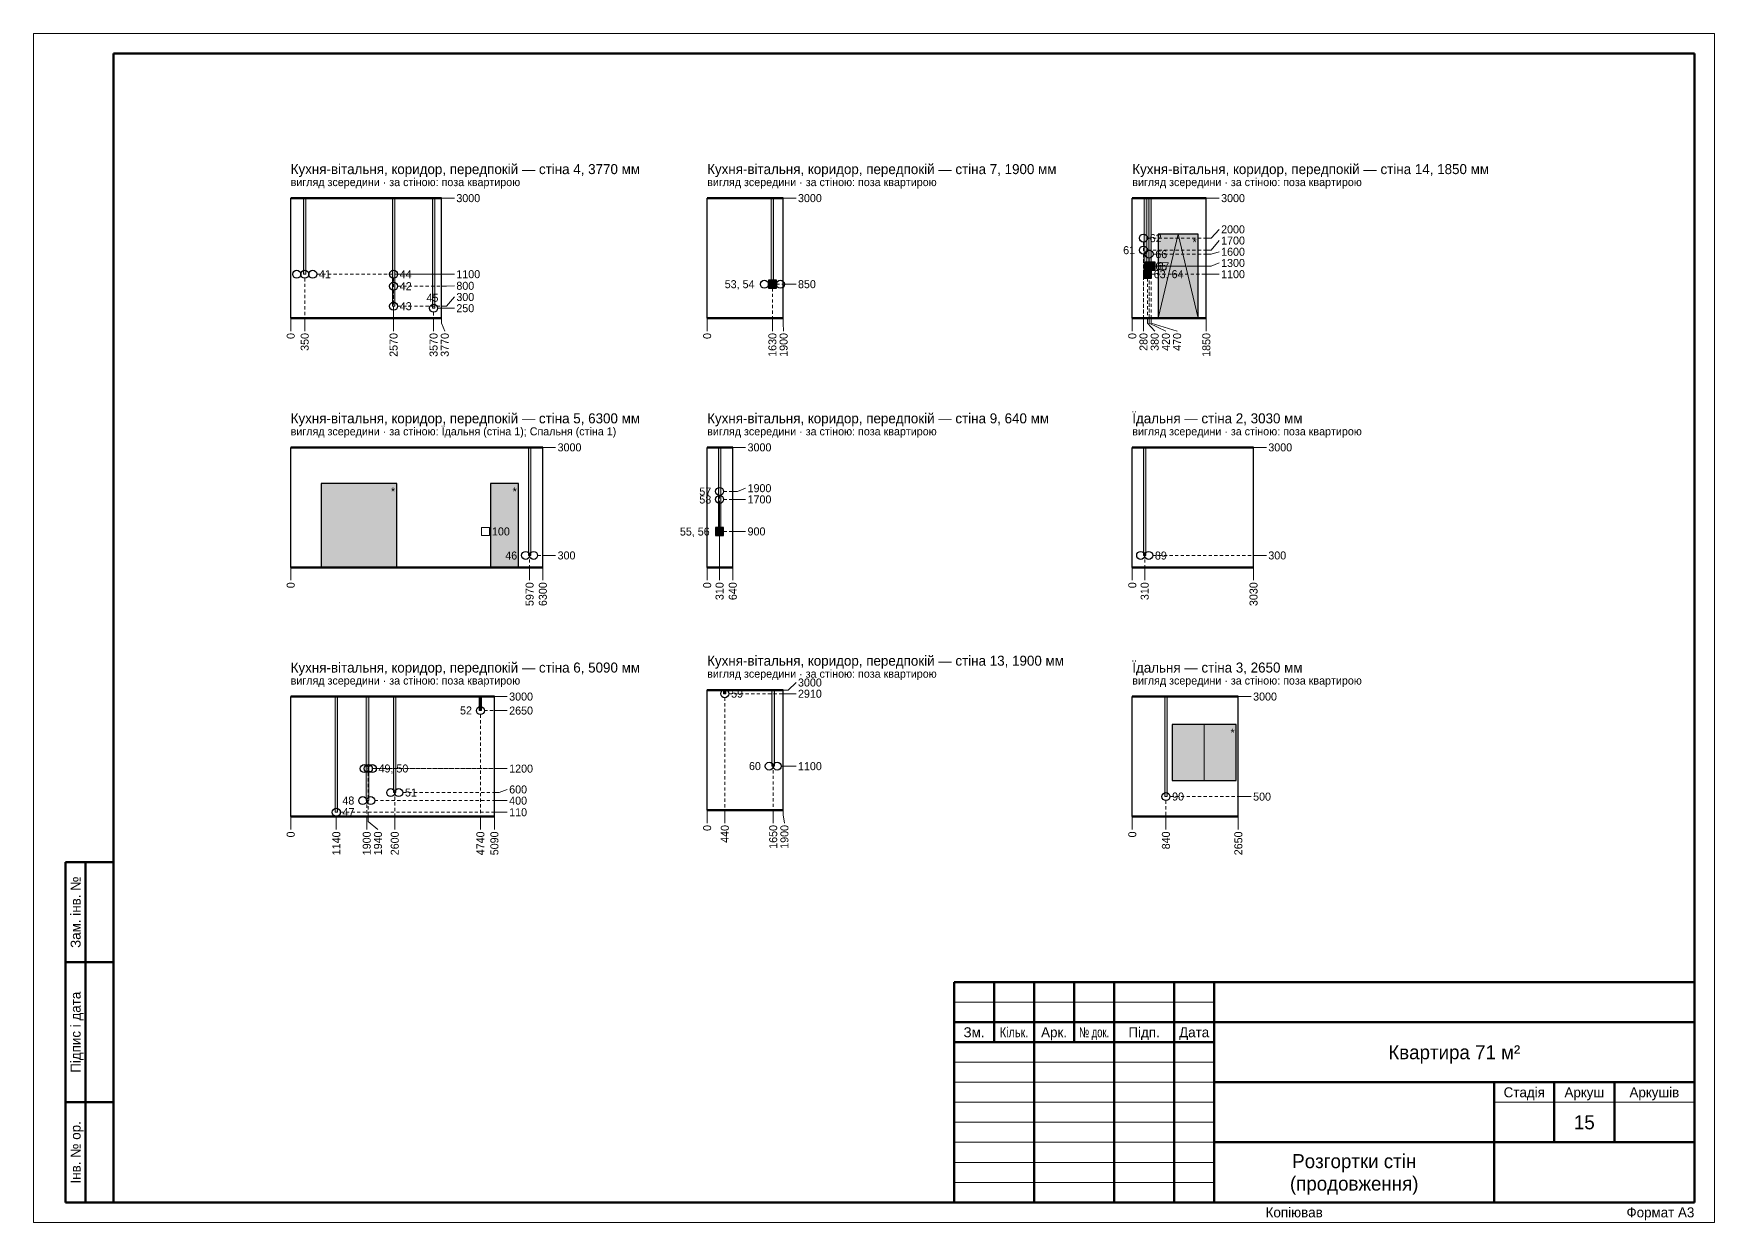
# Paper-space layout '15 Розгортки (продовження)' of a CAD drawing. Header units: millimetres. Extents: x 0 to 420, y 0 to 297.
import ezdxf
from ezdxf.enums import TextEntityAlignment as Align

# ---------------------------------------------------------------- set-up
doc = ezdxf.new("R2010")
doc.units = ezdxf.units.MM
doc.layers.add('A-SHEET', color=7, linetype='Continuous')
doc.layers.add('E-ELEV', color=7, linetype='Continuous')
doc.styles.add('PLEX_LIGHT', font='IBMPlexSans-Light.ttf')

# ---------------------------------------------------------------- blocks, each defined once
blk = doc.blocks.new('STAMP_F3')
at = {"lineweight": 50}
for p, q in [((185, 55), (0, 55)), ((0, 55), (0, 0)), ((10, 40), (10, 55)), ((20, 40), (20, 55)), ((30, 40), (30, 55)), ((40, 40), (40, 55)), ((55, 40), (55, 55)), ((65, 0), (65, 55)), ((185, 0), (185, 55)), ((0, 45), (65, 45)), ((65, 45), (185, 45)), ((0, 40), (65, 40)), ((20, 0), (20, 40)), ((40, 0), (40, 40)), ((55, 0), (55, 40)), ((65, 30), (185, 30)), ((135, 0), (135, 30)), ((150, 15), (150, 30)), ((165, 15), (165, 30)), ((65, 15), (185, 15)), ((0, 0), (185, 0))]:
    blk.add_line(p, q, dxfattribs=at)
at = {"lineweight": 18}
for p, q in [((0, 50), (65, 50)), ((0, 35), (65, 35)), ((0, 30), (65, 30)), ((0, 25), (65, 25)), ((135, 25), (185, 25)), ((0, 20), (65, 20)), ((0, 15), (65, 15)), ((0, 10), (65, 10)), ((0, 5), (65, 5))]:
    blk.add_line(p, q, dxfattribs=at)
at = {"style": 'PLEX_LIGHT'}
for s, p in [('Зм.', (5, 42.5)), ('Арк.', (25, 42.5)), ('Підп.', (47.5, 42.5)), ('Дата', (60, 42.5)), ('Стадія', (142.5, 27.5)), ('Аркуш', (157.5, 27.5)), ('Аркушів', (175, 27.5))]:
    blk.add_text(s, height=2.5, dxfattribs=at).set_placement(p, align=Align.MIDDLE_CENTER)
for s, width, p in [('Кільк.', 0.81045, (15, 42.5)), ('№ док.', 0.701948, (35, 42.5))]:
    blk.add_text(s, height=2.5, dxfattribs=dict(at, width=width)).set_placement(p, align=Align.MIDDLE_CENTER)
for tag, height, p in [('CODE', 5, (125, 50)), ('DATE1', 2.5, (60, 37.5)), ('OBJECT', 3.5, (125, 37.5)), ('DATE2', 2.5, (60, 32.5)), ('OBJECT_2', 3.5, (125, 31.9)), ('DATE3', 2.5, (60, 27.5)), ('DATE4', 2.5, (60, 22.5)), ('BUILDING', 3.5, (100, 22.5)), ('STAGE', 3.5, (142.5, 20)), ('SHEET', 3.5, (157.5, 20)), ('SHEETS', 3.5, (175, 20)), ('DATE5', 2.5, (60, 17.5)), ('BUILDING_2', 3.5, (100, 16.9)), ('DATE6', 2.5, (60, 12.5)), ('DATE7', 2.5, (60, 7.5)), ('IMAGE', 3.5, (100, 7.5)), ('ORG', 2.5, (160, 7.5)), ('ORG_2', 2.5, (160, 3.5)), ('DATE8', 2.5, (60, 2.5)), ('IMAGE_2', 3.5, (100, 1.9))]:
    blk.add_attdef(tag, text='', height=height, dxfattribs=at).set_placement(p, align=Align.MIDDLE_CENTER)
for tag, p in [('ROLE1', (1, 37.5)), ('NAME1', (21, 37.5)), ('ROLE2', (1, 32.5)), ('NAME2', (21, 32.5)), ('ROLE3', (1, 27.5)), ('NAME3', (21, 27.5)), ('ROLE4', (1, 22.5)), ('NAME4', (21, 22.5)), ('ROLE5', (1, 17.5)), ('NAME5', (21, 17.5)), ('ROLE6', (1, 12.5)), ('NAME6', (21, 12.5)), ('ROLE7', (1, 7.5)), ('NAME7', (21, 7.5)), ('ROLE8', (1, 2.5)), ('NAME8', (21, 2.5))]:
    blk.add_attdef(tag, text='', height=2.5, dxfattribs=at).set_placement(p, align=Align.MIDDLE_LEFT)

psp = doc.layouts.new('15 Розгортки (продовження)')

# ---------------------------------------------------------------- hatches: boundary and pattern name
at = {"layer": 'E-ELEV', "true_color": 0xe4ded3}
h = psp.add_hatch(color=7, dxfattribs=at)
h.dxf.hatch_style = 1
h.paths.add_polyline_path([(67.44, 236.9), (68.04, 236.9), (68.04, 255.9), (67.44, 255.9)])
h = psp.add_hatch(color=7, dxfattribs=at)
h.dxf.hatch_style = 1
h.paths.add_polyline_path([(89.64, 228.9), (90.24, 228.9), (90.24, 255.9), (89.64, 255.9)])
h = psp.add_hatch(color=7, dxfattribs=at)
h.dxf.hatch_style = 1
h.paths.add_polyline_path([(99.64, 228.4), (100.24, 228.4), (100.24, 255.9), (99.64, 255.9)])
h = psp.add_hatch(color=7, dxfattribs=at)
h.dxf.hatch_style = 1
h.paths.add_polyline_path([(184.31, 234.4), (184.91, 234.4), (184.91, 255.9), (184.31, 255.9)])
h = psp.add_hatch(color=7, dxfattribs=at)
h.dxf.hatch_style = 1
h.paths.add_polyline_path([(277.54, 236.9), (278.14, 236.9), (278.14, 255.9), (277.54, 255.9)])
h = psp.add_hatch(color=7, dxfattribs=at)
h.dxf.hatch_style = 1
h.paths.add_polyline_path([(278.69, 238.9), (279.29, 238.9), (279.29, 255.9), (278.69, 255.9)])
at = {"layer": 'E-ELEV', "true_color": 0xffffff}
h = psp.add_hatch(color=7, dxfattribs=at)
h.dxf.hatch_style = 1
h.paths.add_polyline_path([(281.04, 225.9), (291.04, 225.9), (291.04, 246.9), (281.04, 246.9)])
h = psp.add_hatch(color=7, dxfattribs=at)
h.dxf.hatch_style = 1
h.paths.add_polyline_path([(277.74, 237.9), (279.74, 237.9), (279.74, 239.9), (277.74, 239.9)])
h = psp.add_hatch(color=7, dxfattribs=at)
h.dxf.hatch_style = 1
h.paths.add_polyline_path([(278.24, 237.9), (280.24, 237.9), (280.24, 239.9), (278.24, 239.9)])
h = psp.add_hatch(color=7, dxfattribs=at)
h.dxf.hatch_style = 1
h.paths.add_polyline_path([(183.61, 233.4), (185.61, 233.4), (185.61, 235.4), (183.61, 235.4)])
h = psp.add_hatch(color=7, dxfattribs=at)
h.dxf.hatch_style = 1
h.paths.add_polyline_path([(277.34, 235.9), (279.34, 235.9), (279.34, 237.9), (277.34, 237.9)])
h = psp.add_hatch(color=7, dxfattribs=at)
h.dxf.hatch_style = 1
h.paths.add_polyline_path([(277.34, 235.9), (279.34, 235.9), (279.34, 237.9), (277.34, 237.9)])
at = {"layer": 'E-ELEV', "true_color": 0xe4ded3}
h = psp.add_hatch(color=7, dxfattribs=at)
h.dxf.hatch_style = 1
h.paths.add_polyline_path([(123.64, 166.63), (124.24, 166.63), (124.24, 193.63), (123.64, 193.63)])
h = psp.add_hatch(color=7, dxfattribs=at)
h.dxf.hatch_style = 1
h.paths.add_polyline_path([(171.11, 172.63), (171.71, 172.63), (171.71, 193.63), (171.11, 193.63)])
h = psp.add_hatch(color=7, dxfattribs=at)
h.dxf.hatch_style = 1
h.paths.add_polyline_path([(277.34, 166.63), (277.94, 166.63), (277.94, 193.63), (277.34, 193.63)])
at = {"layer": 'E-ELEV', "true_color": 0xffffff}
h = psp.add_hatch(color=7, dxfattribs=at)
h.dxf.hatch_style = 1
h.paths.add_polyline_path([(71.84, 163.63), (90.74, 163.63), (90.74, 184.63), (71.84, 184.63)])
h = psp.add_hatch(color=7, dxfattribs=at)
h.dxf.hatch_style = 1
h.paths.add_polyline_path([(114.14, 163.63), (121.14, 163.63), (121.14, 184.63), (114.14, 184.63)])
h = psp.add_hatch(color=7, dxfattribs=at)
h.dxf.hatch_style = 1
h.paths.add_polyline_path([(170.41, 171.63), (172.41, 171.63), (172.41, 173.63), (170.41, 173.63)])
h = psp.add_hatch(color=7, dxfattribs=at)
h.dxf.hatch_style = 1
h.paths.add_polyline_path([(170.41, 171.63), (172.41, 171.63), (172.41, 173.63), (170.41, 173.63)])
at = {"layer": 'E-ELEV', "true_color": 0xe4ded3}
h = psp.add_hatch(color=7, dxfattribs=at)
h.dxf.hatch_style = 1
h.paths.add_polyline_path([(75.34, 102.47), (75.94, 102.47), (75.94, 131.37), (75.34, 131.37)])
h = psp.add_hatch(color=7, dxfattribs=at)
h.dxf.hatch_style = 1
h.paths.add_polyline_path([(83.14, 105.37), (83.74, 105.37), (83.74, 131.37), (83.14, 131.37)])
h = psp.add_hatch(color=7, dxfattribs=at)
h.dxf.hatch_style = 1
h.paths.add_polyline_path([(89.94, 107.37), (90.54, 107.37), (90.54, 131.37), (89.94, 131.37)])
h = psp.add_hatch(color=7, dxfattribs=at)
h.dxf.hatch_style = 1
h.paths.add_polyline_path([(111.34, 127.87), (111.94, 127.87), (111.94, 131.37), (111.34, 131.37)])
h = psp.add_hatch(color=7, dxfattribs=at)
h.dxf.hatch_style = 1
h.paths.add_polyline_path([(172.41, 132.08), (173.01, 132.08), (173.01, 132.98), (172.41, 132.98)])
h = psp.add_hatch(color=7, dxfattribs=at)
h.dxf.hatch_style = 1
h.paths.add_polyline_path([(184.51, 113.98), (185.11, 113.98), (185.11, 132.98), (184.51, 132.98)])
h = psp.add_hatch(color=7, dxfattribs=at)
h.dxf.hatch_style = 1
h.paths.add_polyline_path([(282.64, 106.37), (283.24, 106.37), (283.24, 131.37), (282.64, 131.37)])
at = {"layer": 'E-ELEV', "true_color": 0xffffff}
h = psp.add_hatch(color=7, dxfattribs=at)
h.dxf.hatch_style = 1
h.paths.add_polyline_path([(284.54, 110.37), (300.54, 110.37), (300.54, 124.37), (284.54, 124.37)])

# ---------------------------------------------------------------- linework, layer by layer
at = {"layer": 'A-SHEET', "lineweight": 18}
for p, q in [((420, 297), (0, 297)), ((0, 297), (0, 0)), ((420, 0), (420, 297)), ((0, 0), (420, 0))]:
    psp.add_line(p, q, dxfattribs=at)
at = {"layer": 'A-SHEET', "lineweight": 50}
for p, q in [((415, 292), (20, 292)), ((20, 292), (20, 5)), ((415, 5), (415, 292)), ((20, 90), (8, 90)), ((8, 90), (8, 65)), ((13, 65), (13, 90)), ((20, 65), (20, 90)), ((20, 65), (8, 65)), ((8, 65), (8, 30)), ((8, 65), (20, 65)), ((13, 30), (13, 65)), ((20, 30), (20, 65)), ((20, 30), (8, 30)), ((8, 30), (8, 5)), ((8, 30), (20, 30)), ((13, 5), (13, 30)), ((20, 5), (20, 30)), ((8, 5), (20, 5)), ((20, 5), (415, 5))]:
    psp.add_line(p, q, dxfattribs=at)
at = {"layer": 'E-ELEV', "lineweight": 50, "true_color": 0x29251f}
for p, q in [((64.24, 255.9), (101.94, 255.9)), ((168.31, 255.9), (187.31, 255.9)), ((274.54, 255.9), (293.04, 255.9)), ((64.24, 225.9), (101.94, 225.9)), ((168.31, 225.9), (187.31, 225.9)), ((274.54, 225.9), (293.04, 225.9)), ((64.24, 193.63), (127.24, 193.63)), ((168.31, 193.63), (174.71, 193.63)), ((274.54, 193.63), (304.84, 193.63)), ((64.24, 163.63), (127.24, 163.63)), ((168.31, 163.63), (174.71, 163.63)), ((274.54, 163.63), (304.84, 163.63)), ((64.24, 131.37), (115.14, 131.37)), ((168.31, 132.98), (187.31, 132.98)), ((274.54, 131.37), (301.04, 131.37)), ((64.24, 101.37), (115.14, 101.37)), ((168.31, 102.98), (187.31, 102.98)), ((274.54, 101.37), (301.04, 101.37))]:
    psp.add_line(p, q, dxfattribs=at)
at = {"layer": 'E-ELEV', "lineweight": 25, "true_color": 0x29251f}
for p, q in [((64.24, 225.9), (64.24, 255.9)), ((101.94, 225.9), (101.94, 255.9)), ((168.31, 225.9), (168.31, 255.9)), ((187.31, 225.9), (187.31, 255.9)), ((274.54, 225.9), (274.54, 255.9)), ((293.04, 225.9), (293.04, 255.9)), ((64.24, 163.63), (64.24, 193.63)), ((127.24, 163.63), (127.24, 193.63)), ((168.31, 163.63), (168.31, 193.63)), ((174.71, 163.63), (174.71, 193.63)), ((274.54, 163.63), (274.54, 193.63)), ((304.84, 163.63), (304.84, 193.63)), ((64.24, 101.37), (64.24, 131.37)), ((115.14, 101.37), (115.14, 131.37)), ((168.31, 102.98), (168.31, 133.08)), ((187.31, 102.98), (187.31, 133.08)), ((274.54, 101.37), (274.54, 131.37)), ((301.04, 101.37), (301.04, 131.37))]:
    psp.add_line(p, q, dxfattribs=at)
at = {"layer": 'E-ELEV', "lineweight": 13, "true_color": 0x29251f}
for p, q in [((101.94, 255.9), (103.14, 255.9)), ((103.14, 255.9), (105.14, 255.9)), ((187.31, 255.9), (188.51, 255.9)), ((188.51, 255.9), (190.51, 255.9)), ((293.04, 255.9), (294.24, 255.9)), ((294.24, 255.9), (296.24, 255.9)), ((294.24, 245.9), (296.24, 248.1)), ((293.04, 245.9), (294.24, 245.9)), ((294.24, 242.9), (296.24, 245.3)), ((293.04, 242.9), (294.24, 242.9)), ((293.04, 241.9), (294.24, 241.9)), ((294.24, 241.9), (296.24, 242.5)), ((294.24, 238.9), (296.24, 239.7)), ((101.94, 236.9), (103.14, 236.9)), ((103.14, 236.9), (105.14, 236.9)), ((293.04, 238.9), (294.24, 238.9)), ((293.04, 236.9), (294.24, 236.9)), ((294.24, 236.9), (296.24, 236.9)), ((101.94, 233.9), (103.14, 233.9)), ((103.14, 233.9), (105.14, 234)), ((103.14, 228.9), (105.14, 231.2)), ((187.31, 234.4), (188.51, 234.4)), ((188.51, 234.4), (190.51, 234.4)), ((101.94, 228.9), (103.14, 228.9)), ((101.94, 228.4), (103.14, 228.4)), ((103.14, 228.4), (105.14, 228.4)), ((64.24, 225.9), (64.24, 224.7)), ((64.24, 224.7), (64.24, 222.7)), ((67.74, 225.9), (67.74, 224.7)), ((67.74, 224.7), (67.74, 222.7)), ((89.94, 225.9), (89.94, 224.7)), ((89.94, 224.7), (89.94, 222.7)), ((99.94, 225.9), (99.94, 224.7)), ((99.94, 224.7), (99.94, 222.7)), ((101.94, 225.9), (101.94, 224.7)), ((101.94, 224.7), (102.74, 222.7)), ((168.31, 225.9), (168.31, 224.7)), ((168.31, 224.7), (168.31, 222.7)), ((184.61, 225.9), (184.61, 224.7)), ((184.61, 224.7), (184.61, 222.7)), ((187.31, 225.9), (187.31, 224.7)), ((187.31, 224.7), (187.41, 222.7)), ((274.54, 225.9), (274.54, 224.7)), ((274.54, 224.7), (274.54, 222.7)), ((277.34, 225.9), (277.34, 224.7)), ((277.34, 224.7), (277.34, 222.7)), ((278.34, 225.9), (278.34, 224.7)), ((278.34, 224.7), (280.14, 222.7)), ((278.74, 225.9), (278.74, 224.7)), ((278.74, 224.7), (282.94, 222.7)), ((279.24, 225.9), (279.24, 224.7)), ((279.24, 224.7), (285.74, 222.7)), ((293.04, 225.9), (293.04, 224.7)), ((293.04, 224.7), (293.04, 222.7)), ((127.24, 193.63), (128.44, 193.63)), ((128.44, 193.63), (130.44, 193.63)), ((174.71, 193.63), (175.91, 193.63)), ((175.91, 193.63), (177.91, 193.63)), ((304.84, 193.63), (306.04, 193.63)), ((306.04, 193.63), (308.04, 193.63)), ((174.71, 182.63), (175.91, 182.63)), ((174.71, 180.63), (175.91, 180.63)), ((175.91, 182.63), (177.91, 183.43)), ((175.91, 180.63), (177.91, 180.63)), ((174.71, 172.63), (175.91, 172.63)), ((175.91, 172.63), (177.91, 172.63)), ((127.24, 166.63), (128.44, 166.63)), ((128.44, 166.63), (130.44, 166.63)), ((304.84, 166.63), (306.04, 166.63)), ((306.04, 166.63), (308.04, 166.63)), ((64.24, 163.63), (64.24, 162.43)), ((64.24, 162.43), (64.24, 160.43)), ((123.94, 163.63), (123.94, 162.43)), ((123.94, 162.43), (123.94, 160.43)), ((127.24, 163.63), (127.24, 162.43)), ((127.24, 162.43), (127.24, 160.43)), ((168.31, 163.63), (168.31, 162.43)), ((168.31, 162.43), (168.31, 160.43)), ((171.41, 163.63), (171.41, 162.43)), ((171.41, 162.43), (171.41, 160.43)), ((174.71, 163.63), (174.71, 162.43)), ((174.71, 162.43), (174.71, 160.43)), ((274.54, 163.63), (274.54, 162.43)), ((274.54, 162.43), (274.54, 160.43)), ((277.64, 163.63), (277.64, 162.43)), ((277.64, 162.43), (277.64, 160.43)), ((304.84, 163.63), (304.84, 162.43)), ((304.84, 162.43), (304.84, 160.43)), ((188.51, 132.98), (190.51, 134.88)), ((115.14, 131.37), (116.34, 131.37)), ((116.34, 131.37), (118.34, 131.37)), ((187.31, 132.98), (188.51, 132.98)), ((187.31, 132.08), (188.51, 132.08)), ((188.51, 132.08), (190.51, 132.08)), ((301.04, 131.37), (302.24, 131.37)), ((302.24, 131.37), (304.24, 131.37)), ((115.14, 127.87), (116.34, 127.87)), ((116.34, 127.87), (118.34, 127.87)), ((187.31, 113.98), (188.51, 113.98)), ((188.51, 113.98), (190.51, 113.98)), ((115.14, 113.37), (116.34, 113.37)), ((116.34, 113.37), (118.34, 113.37)), ((115.14, 107.37), (116.34, 107.37)), ((115.14, 105.37), (116.34, 105.37)), ((116.34, 107.37), (118.34, 108.17)), ((116.34, 105.37), (118.34, 105.37)), ((301.04, 106.37), (302.24, 106.37)), ((302.24, 106.37), (304.24, 106.37)), ((64.24, 101.37), (64.24, 100.17)), ((75.64, 101.37), (75.64, 100.17)), ((83.24, 101.37), (83.24, 100.17)), ((83.64, 101.37), (83.64, 100.17)), ((90.24, 101.37), (90.24, 100.17)), ((111.64, 101.37), (111.64, 100.17)), ((115.14, 102.47), (116.34, 102.47)), ((115.14, 101.37), (115.14, 100.17)), ((116.34, 102.47), (118.34, 102.47)), ((168.31, 102.98), (168.31, 101.78)), ((168.31, 101.78), (168.31, 99.78)), ((172.71, 102.98), (172.71, 101.78)), ((172.71, 101.78), (172.71, 99.78)), ((184.81, 102.98), (184.81, 101.78)), ((184.81, 101.78), (184.81, 99.78)), ((187.31, 102.98), (187.31, 101.78)), ((187.31, 101.78), (187.61, 99.78)), ((274.54, 101.37), (274.54, 100.17)), ((282.94, 101.37), (282.94, 100.17)), ((301.04, 101.37), (301.04, 100.17)), ((64.24, 100.17), (64.24, 98.17)), ((75.64, 100.17), (75.64, 98.17)), ((83.24, 100.17), (83.24, 98.17)), ((83.64, 100.17), (86.04, 98.17)), ((90.24, 100.17), (90.24, 98.17)), ((111.64, 100.17), (111.64, 98.17)), ((115.14, 100.17), (115.14, 98.17)), ((274.54, 100.17), (274.54, 98.17)), ((282.94, 100.17), (282.94, 98.17)), ((301.04, 100.17), (301.04, 98.17))]:
    psp.add_line(p, q, dxfattribs=at)
at = {"layer": 'E-ELEV', "lineweight": 13, "true_color": 0x9a9288}
for p, q in [((277.34, 244.9), (277.34, 244.1)), ((278.34, 245.9), (279.14, 245.9)), ((279.74, 245.9), (280.54, 245.9)), ((281.14, 245.9), (281.94, 245.9)), ((282.54, 245.9), (283.34, 245.9)), ((283.94, 245.9), (284.74, 245.9)), ((285.34, 245.9), (286.14, 245.9)), ((286.74, 245.9), (287.54, 245.9)), ((288.14, 245.9), (288.94, 245.9)), ((289.54, 245.9), (290.34, 245.9)), ((290.94, 245.9), (291.74, 245.9)), ((292.34, 245.9), (293.04, 245.9)), ((277.34, 243.5), (277.34, 242.7)), ((277.34, 242.1), (277.34, 241.3)), ((277.34, 241.9), (277.34, 241.1)), ((277.34, 240.7), (277.34, 239.9)), ((277.34, 240.5), (277.34, 239.7)), ((278.34, 242.9), (279.14, 242.9)), ((278.74, 240.9), (278.74, 240.1)), ((278.74, 239.5), (278.74, 238.7)), ((279.74, 242.9), (280.54, 242.9)), ((279.74, 241.9), (280.54, 241.9)), ((281.14, 242.9), (281.94, 242.9)), ((281.14, 241.9), (281.94, 241.9)), ((282.54, 242.9), (283.34, 242.9)), ((282.54, 241.9), (283.34, 241.9)), ((283.94, 242.9), (284.74, 242.9)), ((283.94, 241.9), (284.74, 241.9)), ((285.34, 242.9), (286.14, 242.9)), ((285.34, 241.9), (286.14, 241.9)), ((286.74, 242.9), (287.54, 242.9)), ((286.74, 241.9), (287.54, 241.9)), ((288.14, 242.9), (288.94, 242.9)), ((288.14, 241.9), (288.94, 241.9)), ((289.54, 242.9), (290.34, 242.9)), ((289.54, 241.9), (290.34, 241.9)), ((290.94, 242.9), (291.74, 242.9)), ((290.94, 241.9), (291.74, 241.9)), ((292.34, 242.9), (293.04, 242.9)), ((292.34, 241.9), (293.04, 241.9)), ((67.74, 235.9), (67.74, 235.1)), ((70.74, 236.9), (71.54, 236.9)), ((72.14, 236.9), (72.94, 236.9)), ((73.54, 236.9), (74.34, 236.9)), ((74.94, 236.9), (75.74, 236.9)), ((76.34, 236.9), (77.14, 236.9)), ((77.74, 236.9), (78.54, 236.9)), ((79.14, 236.9), (79.94, 236.9)), ((80.54, 236.9), (81.34, 236.9)), ((81.94, 236.9), (82.74, 236.9)), ((83.34, 236.9), (84.14, 236.9)), ((84.74, 236.9), (85.54, 236.9)), ((86.14, 236.9), (86.94, 236.9)), ((87.54, 236.9), (88.34, 236.9)), ((88.94, 236.9), (89.74, 236.9)), ((89.94, 235.9), (89.94, 235.1)), ((90.34, 236.9), (91.14, 236.9)), ((90.94, 236.9), (91.74, 236.9)), ((91.74, 236.9), (92.54, 236.9)), ((92.34, 236.9), (93.14, 236.9)), ((93.14, 236.9), (93.94, 236.9)), ((93.74, 236.9), (94.54, 236.9)), ((94.54, 236.9), (95.34, 236.9)), ((95.14, 236.9), (95.94, 236.9)), ((95.94, 236.9), (96.74, 236.9)), ((96.54, 236.9), (97.34, 236.9)), ((97.34, 236.9), (98.14, 236.9)), ((97.94, 236.9), (98.74, 236.9)), ((98.74, 236.9), (99.54, 236.9)), ((99.34, 236.9), (100.14, 236.9)), ((100.14, 236.9), (100.94, 236.9)), ((100.74, 236.9), (101.54, 236.9)), ((101.54, 236.9), (101.94, 236.9)), ((277.34, 239.3), (277.34, 238.5)), ((277.34, 239.1), (277.34, 238.3)), ((277.34, 237.9), (277.34, 237.1)), ((277.34, 237.7), (277.34, 236.9)), ((277.34, 236.5), (277.34, 235.7)), ((277.34, 236.3), (277.34, 235.5)), ((278.34, 235.9), (278.34, 235.1)), ((278.34, 235.9), (278.34, 235.1)), ((278.74, 238.1), (278.74, 237.3)), ((278.74, 237.9), (278.74, 237.1)), ((278.74, 236.7), (278.74, 235.9)), ((278.74, 236.5), (278.74, 235.7)), ((278.74, 235.3), (278.74, 234.5)), ((279.24, 237.9), (279.24, 237.1)), ((279.24, 236.5), (279.24, 235.7)), ((279.34, 236.9), (280.14, 236.9)), ((279.34, 236.9), (280.14, 236.9)), ((279.74, 238.9), (280.54, 238.9)), ((280.24, 238.9), (281.04, 238.9)), ((280.74, 236.9), (281.54, 236.9)), ((280.74, 236.9), (281.54, 236.9)), ((281.14, 238.9), (281.94, 238.9)), ((281.64, 238.9), (282.44, 238.9)), ((282.14, 236.9), (282.94, 236.9)), ((282.14, 236.9), (282.94, 236.9)), ((282.54, 238.9), (283.34, 238.9)), ((283.04, 238.9), (283.84, 238.9)), ((283.54, 236.9), (284.34, 236.9)), ((283.54, 236.9), (284.34, 236.9)), ((283.94, 238.9), (284.74, 238.9)), ((284.44, 238.9), (285.24, 238.9)), ((284.94, 236.9), (285.74, 236.9)), ((284.94, 236.9), (285.74, 236.9)), ((285.34, 238.9), (286.14, 238.9)), ((285.84, 238.9), (286.64, 238.9)), ((286.34, 236.9), (287.14, 236.9)), ((286.34, 236.9), (287.14, 236.9)), ((286.74, 238.9), (287.54, 238.9)), ((287.24, 238.9), (288.04, 238.9)), ((287.74, 236.9), (288.54, 236.9)), ((287.74, 236.9), (288.54, 236.9)), ((288.14, 238.9), (288.94, 238.9)), ((288.64, 238.9), (289.44, 238.9)), ((289.14, 236.9), (289.94, 236.9)), ((289.14, 236.9), (289.94, 236.9)), ((289.54, 238.9), (290.34, 238.9)), ((290.04, 238.9), (290.84, 238.9)), ((290.54, 236.9), (291.34, 236.9)), ((290.54, 236.9), (291.34, 236.9)), ((290.94, 238.9), (291.74, 238.9)), ((291.44, 238.9), (292.24, 238.9)), ((291.94, 236.9), (292.74, 236.9)), ((291.94, 236.9), (292.74, 236.9)), ((292.34, 238.9), (293.04, 238.9)), ((292.84, 238.9), (293.04, 238.9)), ((67.74, 234.5), (67.74, 233.7)), ((67.74, 233.1), (67.74, 232.3)), ((67.74, 231.7), (67.74, 230.9)), ((89.94, 234.5), (89.94, 233.7)), ((89.94, 233.1), (89.94, 232.3)), ((89.94, 232.9), (89.94, 232.1)), ((89.94, 231.7), (89.94, 230.9)), ((89.94, 231.5), (89.94, 230.7)), ((90.94, 233.9), (91.74, 233.9)), ((92.34, 233.9), (93.14, 233.9)), ((93.74, 233.9), (94.54, 233.9)), ((95.14, 233.9), (95.94, 233.9)), ((96.54, 233.9), (97.34, 233.9)), ((97.94, 233.9), (98.74, 233.9)), ((99.34, 233.9), (100.14, 233.9)), ((100.74, 233.9), (101.54, 233.9)), ((184.61, 233.4), (184.61, 232.6)), ((184.61, 233.4), (184.61, 232.6)), ((184.61, 232), (184.61, 231.2)), ((184.61, 232), (184.61, 231.2)), ((185.61, 234.4), (186.41, 234.4)), ((187.01, 234.4), (187.31, 234.4)), ((187.61, 234.4), (187.31, 234.4)), ((277.34, 235.1), (277.34, 234.3)), ((277.34, 234.9), (277.34, 234.1)), ((277.34, 233.7), (277.34, 232.9)), ((277.34, 233.5), (277.34, 232.7)), ((277.34, 232.3), (277.34, 231.5)), ((277.34, 232.1), (277.34, 231.3)), ((278.34, 234.5), (278.34, 233.7)), ((278.34, 234.5), (278.34, 233.7)), ((278.34, 233.1), (278.34, 232.3)), ((278.34, 233.1), (278.34, 232.3)), ((278.34, 231.7), (278.34, 230.9)), ((278.34, 231.7), (278.34, 230.9)), ((278.74, 235.1), (278.74, 234.3)), ((278.74, 233.9), (278.74, 233.1)), ((278.74, 233.7), (278.74, 232.9)), ((278.74, 232.5), (278.74, 231.7)), ((278.74, 232.3), (278.74, 231.5)), ((278.74, 231.1), (278.74, 230.3)), ((279.24, 235.1), (279.24, 234.3)), ((279.24, 233.7), (279.24, 232.9)), ((279.24, 232.3), (279.24, 231.5)), ((67.74, 230.3), (67.74, 229.5)), ((67.74, 228.9), (67.74, 228.1)), ((67.74, 227.5), (67.74, 226.7)), ((89.94, 230.3), (89.94, 229.5)), ((89.94, 230.1), (89.94, 229.3)), ((89.94, 228.9), (89.94, 228.1)), ((89.94, 228.7), (89.94, 227.9)), ((89.94, 227.9), (89.94, 227.1)), ((89.94, 227.5), (89.94, 226.7)), ((89.94, 227.3), (89.94, 226.5)), ((90.94, 228.9), (91.74, 228.9)), ((92.34, 228.9), (93.14, 228.9)), ((93.74, 228.9), (94.54, 228.9)), ((95.14, 228.9), (95.94, 228.9)), ((96.54, 228.9), (97.34, 228.9)), ((97.94, 228.9), (98.74, 228.9)), ((99.34, 228.9), (100.14, 228.9)), ((99.94, 227.4), (99.94, 226.6)), ((100.74, 228.9), (101.54, 228.9)), ((100.94, 228.4), (101.74, 228.4)), ((184.61, 230.6), (184.61, 229.8)), ((184.61, 230.6), (184.61, 229.8)), ((184.61, 229.2), (184.61, 228.4)), ((184.61, 229.2), (184.61, 228.4)), ((184.61, 227.8), (184.61, 227)), ((184.61, 227.8), (184.61, 227)), ((277.34, 230.9), (277.34, 230.1)), ((277.34, 230.7), (277.34, 229.9)), ((277.34, 229.5), (277.34, 228.7)), ((277.34, 229.3), (277.34, 228.5)), ((277.34, 228.1), (277.34, 227.3)), ((277.34, 227.9), (277.34, 227.1)), ((278.34, 230.3), (278.34, 229.5)), ((278.34, 230.3), (278.34, 229.5)), ((278.34, 228.9), (278.34, 228.1)), ((278.34, 228.9), (278.34, 228.1)), ((278.34, 227.5), (278.34, 226.7)), ((278.34, 227.5), (278.34, 226.7)), ((278.74, 230.9), (278.74, 230.1)), ((278.74, 229.7), (278.74, 228.9)), ((278.74, 229.5), (278.74, 228.7)), ((278.74, 228.3), (278.74, 227.5)), ((278.74, 228.1), (278.74, 227.3)), ((278.74, 226.9), (278.74, 226.1)), ((279.24, 230.9), (279.24, 230.1)), ((279.24, 229.5), (279.24, 228.7)), ((279.24, 228.1), (279.24, 227.3)), ((67.74, 226.1), (67.74, 225.9)), ((89.94, 226.5), (89.94, 225.9)), ((89.94, 226.1), (89.94, 225.9)), ((99.94, 226), (99.94, 225.9)), ((184.61, 226.4), (184.61, 225.9)), ((184.61, 226.4), (184.61, 225.9)), ((277.34, 226.7), (277.34, 225.9)), ((277.34, 226.5), (277.34, 225.9)), ((278.34, 226.1), (278.34, 225.9)), ((278.34, 226.1), (278.34, 225.9)), ((278.74, 226.7), (278.74, 225.9)), ((279.24, 226.7), (279.24, 225.9)), ((171.41, 181.63), (171.41, 180.83)), ((172.41, 182.63), (173.21, 182.63)), ((172.41, 180.63), (173.21, 180.63)), ((173.81, 182.63), (174.61, 182.63)), ((173.81, 180.63), (174.61, 180.63)), ((171.41, 180.23), (171.41, 179.43)), ((171.41, 179.63), (171.41, 178.83)), ((171.41, 178.83), (171.41, 178.03)), ((171.41, 178.23), (171.41, 177.43)), ((171.41, 177.43), (171.41, 176.63)), ((171.41, 176.83), (171.41, 176.03)), ((171.41, 176.03), (171.41, 175.23)), ((171.41, 175.43), (171.41, 174.63)), ((171.41, 174.63), (171.41, 173.83)), ((171.41, 174.03), (171.41, 173.23)), ((171.41, 173.23), (171.41, 172.43)), ((171.41, 172.63), (171.41, 171.83)), ((172.41, 172.63), (173.21, 172.63)), ((172.41, 172.63), (173.21, 172.63)), ((173.81, 172.63), (174.61, 172.63)), ((173.81, 172.63), (174.61, 172.63)), ((171.41, 171.83), (171.41, 171.03)), ((171.41, 171.63), (171.41, 170.83)), ((171.41, 171.63), (171.41, 170.83)), ((171.41, 171.23), (171.41, 170.43)), ((171.41, 170.43), (171.41, 169.63)), ((171.41, 170.23), (171.41, 169.43)), ((171.41, 170.23), (171.41, 169.43)), ((171.41, 169.83), (171.41, 169.03)), ((171.41, 169.03), (171.41, 168.23)), ((171.41, 168.83), (171.41, 168.03)), ((171.41, 168.83), (171.41, 168.03)), ((171.41, 168.43), (171.41, 167.63)), ((123.94, 165.63), (123.94, 164.83)), ((123.94, 164.23), (123.94, 163.63)), ((125.94, 166.63), (126.74, 166.63)), ((171.41, 167.63), (171.41, 166.83)), ((171.41, 167.43), (171.41, 166.63)), ((171.41, 167.43), (171.41, 166.63)), ((171.41, 167.03), (171.41, 166.23)), ((171.41, 166.23), (171.41, 165.43)), ((171.41, 166.03), (171.41, 165.23)), ((171.41, 166.03), (171.41, 165.23)), ((171.41, 165.63), (171.41, 164.83)), ((171.41, 164.83), (171.41, 164.03)), ((171.41, 164.63), (171.41, 163.83)), ((171.41, 164.63), (171.41, 163.83)), ((171.41, 164.23), (171.41, 163.63)), ((277.64, 165.63), (277.64, 164.83)), ((277.64, 164.23), (277.64, 163.63)), ((279.64, 166.63), (280.44, 166.63)), ((281.04, 166.63), (281.84, 166.63)), ((282.44, 166.63), (283.24, 166.63)), ((283.84, 166.63), (284.64, 166.63)), ((285.24, 166.63), (286.04, 166.63)), ((286.64, 166.63), (287.44, 166.63)), ((288.04, 166.63), (288.84, 166.63)), ((289.44, 166.63), (290.24, 166.63)), ((290.84, 166.63), (291.64, 166.63)), ((292.24, 166.63), (293.04, 166.63)), ((293.64, 166.63), (294.44, 166.63)), ((295.04, 166.63), (295.84, 166.63)), ((296.44, 166.63), (297.24, 166.63)), ((297.84, 166.63), (298.64, 166.63)), ((299.24, 166.63), (300.04, 166.63)), ((300.64, 166.63), (301.44, 166.63)), ((302.04, 166.63), (302.84, 166.63)), ((303.44, 166.63), (304.24, 166.63)), ((172.71, 131.08), (172.71, 130.28)), ((173.71, 132.08), (174.51, 132.08)), ((175.11, 132.08), (175.91, 132.08)), ((176.51, 132.08), (177.31, 132.08)), ((177.91, 132.08), (178.71, 132.08)), ((179.31, 132.08), (180.11, 132.08)), ((180.71, 132.08), (181.51, 132.08)), ((182.11, 132.08), (182.91, 132.08)), ((183.51, 132.08), (184.31, 132.08)), ((184.91, 132.08), (185.71, 132.08)), ((186.31, 132.08), (187.11, 132.08)), ((111.64, 126.87), (111.64, 126.07)), ((112.64, 127.87), (113.44, 127.87)), ((114.04, 127.87), (114.84, 127.87)), ((172.71, 129.68), (172.71, 128.88)), ((172.71, 128.28), (172.71, 127.48)), ((172.71, 126.88), (172.71, 126.08)), ((111.64, 125.47), (111.64, 124.67)), ((111.64, 124.07), (111.64, 123.27)), ((111.64, 122.67), (111.64, 121.87)), ((172.71, 125.48), (172.71, 124.68)), ((172.71, 124.08), (172.71, 123.28)), ((172.71, 122.68), (172.71, 121.88)), ((292.54, 110.37), (292.54, 124.37)), ((111.64, 121.27), (111.64, 120.47)), ((111.64, 119.87), (111.64, 119.07)), ((111.64, 118.47), (111.64, 117.67)), ((172.71, 121.28), (172.71, 120.48)), ((172.71, 119.88), (172.71, 119.08)), ((172.71, 118.48), (172.71, 117.68)), ((111.64, 117.07), (111.64, 116.27)), ((111.64, 115.67), (111.64, 114.87)), ((111.64, 114.27), (111.64, 113.47)), ((172.71, 117.08), (172.71, 116.28)), ((172.71, 115.68), (172.71, 114.88)), ((172.71, 114.28), (172.71, 113.48)), ((186.81, 113.98), (187.31, 113.98)), ((83.64, 112.37), (83.64, 111.57)), ((83.64, 112.37), (83.64, 111.57)), ((83.64, 110.97), (83.64, 110.17)), ((83.64, 110.97), (83.64, 110.17)), ((83.64, 109.57), (83.64, 108.77)), ((83.64, 109.57), (83.64, 108.77)), ((84.64, 113.37), (85.44, 113.37)), ((85.64, 113.37), (86.44, 113.37)), ((86.04, 113.37), (86.84, 113.37)), ((87.04, 113.37), (87.84, 113.37)), ((87.44, 113.37), (88.24, 113.37)), ((88.44, 113.37), (89.24, 113.37)), ((88.84, 113.37), (89.64, 113.37)), ((89.84, 113.37), (90.64, 113.37)), ((90.24, 113.37), (91.04, 113.37)), ((91.24, 113.37), (92.04, 113.37)), ((91.64, 113.37), (92.44, 113.37)), ((92.64, 113.37), (93.44, 113.37)), ((93.04, 113.37), (93.84, 113.37)), ((94.04, 113.37), (94.84, 113.37)), ((94.44, 113.37), (95.24, 113.37)), ((95.44, 113.37), (96.24, 113.37)), ((95.84, 113.37), (96.64, 113.37)), ((96.84, 113.37), (97.64, 113.37)), ((97.24, 113.37), (98.04, 113.37)), ((98.24, 113.37), (99.04, 113.37)), ((98.64, 113.37), (99.44, 113.37)), ((99.64, 113.37), (100.44, 113.37)), ((100.04, 113.37), (100.84, 113.37)), ((101.04, 113.37), (101.84, 113.37)), ((101.44, 113.37), (102.24, 113.37)), ((102.44, 113.37), (103.24, 113.37)), ((102.84, 113.37), (103.64, 113.37)), ((103.84, 113.37), (104.64, 113.37)), ((104.24, 113.37), (105.04, 113.37)), ((105.24, 113.37), (106.04, 113.37)), ((105.64, 113.37), (106.44, 113.37)), ((106.64, 113.37), (107.44, 113.37)), ((107.04, 113.37), (107.84, 113.37)), ((108.04, 113.37), (108.84, 113.37)), ((108.44, 113.37), (109.24, 113.37)), ((109.44, 113.37), (110.24, 113.37)), ((109.84, 113.37), (110.64, 113.37)), ((110.84, 113.37), (111.64, 113.37)), ((111.24, 113.37), (112.04, 113.37)), ((111.64, 112.87), (111.64, 112.07)), ((111.64, 111.47), (111.64, 110.67)), ((111.64, 110.07), (111.64, 109.27)), ((112.24, 113.37), (113.04, 113.37)), ((112.64, 113.37), (113.44, 113.37)), ((113.64, 113.37), (114.44, 113.37)), ((114.04, 113.37), (114.84, 113.37)), ((115.04, 113.37), (115.14, 113.37)), ((172.71, 112.88), (172.71, 112.08)), ((172.71, 111.48), (172.71, 110.68)), ((172.71, 110.08), (172.71, 109.28)), ((184.81, 112.98), (184.81, 112.18)), ((184.81, 111.58), (184.81, 110.78)), ((184.81, 110.18), (184.81, 109.38)), ((83.64, 108.17), (83.64, 107.37)), ((83.64, 108.17), (83.64, 107.37)), ((83.64, 106.77), (83.64, 105.97)), ((83.64, 106.77), (83.64, 105.97)), ((83.64, 105.37), (83.64, 104.57)), ((83.64, 105.37), (83.64, 104.57)), ((85.24, 105.37), (86.04, 105.37)), ((86.64, 105.37), (87.44, 105.37)), ((88.04, 105.37), (88.84, 105.37)), ((89.44, 105.37), (90.24, 105.37)), ((90.24, 106.37), (90.24, 105.57)), ((90.84, 105.37), (91.64, 105.37)), ((92.24, 107.37), (93.04, 107.37)), ((92.24, 105.37), (93.04, 105.37)), ((93.64, 107.37), (94.44, 107.37)), ((93.64, 105.37), (94.44, 105.37)), ((95.04, 107.37), (95.84, 107.37)), ((95.04, 105.37), (95.84, 105.37)), ((96.44, 107.37), (97.24, 107.37)), ((96.44, 105.37), (97.24, 105.37)), ((97.84, 107.37), (98.64, 107.37)), ((97.84, 105.37), (98.64, 105.37)), ((99.24, 107.37), (100.04, 107.37)), ((99.24, 105.37), (100.04, 105.37)), ((100.64, 107.37), (101.44, 107.37)), ((100.64, 105.37), (101.44, 105.37)), ((102.04, 107.37), (102.84, 107.37)), ((102.04, 105.37), (102.84, 105.37)), ((103.44, 107.37), (104.24, 107.37)), ((103.44, 105.37), (104.24, 105.37)), ((104.84, 107.37), (105.64, 107.37)), ((104.84, 105.37), (105.64, 105.37)), ((106.24, 107.37), (107.04, 107.37)), ((106.24, 105.37), (107.04, 105.37)), ((107.64, 107.37), (108.44, 107.37)), ((107.64, 105.37), (108.44, 105.37)), ((109.04, 107.37), (109.84, 107.37)), ((109.04, 105.37), (109.84, 105.37)), ((110.44, 107.37), (111.24, 107.37)), ((110.44, 105.37), (111.24, 105.37)), ((111.64, 108.67), (111.64, 107.87)), ((111.64, 107.27), (111.64, 106.47)), ((111.64, 105.87), (111.64, 105.07)), ((111.84, 107.37), (112.64, 107.37)), ((111.84, 105.37), (112.64, 105.37)), ((113.24, 107.37), (114.04, 107.37)), ((113.24, 105.37), (114.04, 105.37)), ((114.64, 107.37), (115.14, 107.37)), ((114.64, 105.37), (115.14, 105.37)), ((172.71, 108.68), (172.71, 107.88)), ((172.71, 107.28), (172.71, 106.48)), ((172.71, 105.88), (172.71, 105.08)), ((184.81, 108.78), (184.81, 107.98)), ((184.81, 107.38), (184.81, 106.58)), ((184.81, 105.98), (184.81, 105.18)), ((282.94, 105.37), (282.94, 104.57)), ((283.94, 106.37), (284.74, 106.37)), ((285.34, 106.37), (286.14, 106.37)), ((286.74, 106.37), (287.54, 106.37)), ((288.14, 106.37), (288.94, 106.37)), ((289.54, 106.37), (290.34, 106.37)), ((290.94, 106.37), (291.74, 106.37)), ((292.34, 106.37), (293.14, 106.37)), ((293.74, 106.37), (294.54, 106.37)), ((295.14, 106.37), (295.94, 106.37)), ((296.54, 106.37), (297.34, 106.37)), ((297.94, 106.37), (298.74, 106.37)), ((299.34, 106.37), (300.14, 106.37)), ((300.74, 106.37), (301.04, 106.37)), ((75.64, 101.47), (75.64, 101.37)), ((76.64, 102.47), (77.44, 102.47)), ((78.04, 102.47), (78.84, 102.47)), ((79.44, 102.47), (80.24, 102.47)), ((80.84, 102.47), (81.64, 102.47)), ((82.24, 102.47), (83.04, 102.47)), ((83.24, 104.37), (83.24, 103.57)), ((83.24, 102.97), (83.24, 102.17)), ((83.24, 101.57), (83.24, 101.37)), ((83.64, 103.97), (83.64, 103.17)), ((83.64, 103.97), (83.64, 103.17)), ((83.64, 102.57), (83.64, 101.77)), ((83.64, 102.57), (83.64, 101.77)), ((83.64, 102.47), (84.44, 102.47)), ((85.04, 102.47), (85.84, 102.47)), ((86.44, 102.47), (87.24, 102.47)), ((87.84, 102.47), (88.64, 102.47)), ((89.24, 102.47), (90.04, 102.47)), ((90.24, 104.97), (90.24, 104.17)), ((90.24, 103.57), (90.24, 102.77)), ((90.24, 102.17), (90.24, 101.37)), ((90.64, 102.47), (91.44, 102.47)), ((92.04, 102.47), (92.84, 102.47)), ((93.44, 102.47), (94.24, 102.47)), ((94.84, 102.47), (95.64, 102.47)), ((96.24, 102.47), (97.04, 102.47)), ((97.64, 102.47), (98.44, 102.47)), ((99.04, 102.47), (99.84, 102.47)), ((100.44, 102.47), (101.24, 102.47)), ((101.84, 102.47), (102.64, 102.47)), ((103.24, 102.47), (104.04, 102.47)), ((104.64, 102.47), (105.44, 102.47)), ((106.04, 102.47), (106.84, 102.47)), ((107.44, 102.47), (108.24, 102.47)), ((108.84, 102.47), (109.64, 102.47)), ((110.24, 102.47), (111.04, 102.47)), ((111.64, 104.47), (111.64, 103.67)), ((111.64, 103.07), (111.64, 102.27)), ((111.64, 102.47), (112.44, 102.47)), ((111.64, 101.67), (111.64, 101.37)), ((113.04, 102.47), (113.84, 102.47)), ((114.44, 102.47), (115.14, 102.47)), ((172.71, 104.48), (172.71, 103.68)), ((172.71, 103.08), (172.71, 102.98)), ((184.81, 104.58), (184.81, 103.78)), ((184.81, 103.18), (184.81, 102.98)), ((282.94, 103.97), (282.94, 103.17)), ((282.94, 102.57), (282.94, 101.77))]:
    psp.add_line(p, q, dxfattribs=at)
at = {"layer": 'E-ELEV', "lineweight": 13, "true_color": 0xd9d3c8}
for p in [(281.04, 225.9), (291.04, 225.9)]:
    psp.add_line(p, (286.04, 246.9), dxfattribs=at)
at = {"layer": 'E-ELEV', "lineweight": 13, "true_color": 0x9a9288}
for points in [[(67.44, 236.9), (68.04, 236.9), (68.04, 255.9), (67.44, 255.9)], [(89.64, 228.9), (90.24, 228.9), (90.24, 255.9), (89.64, 255.9)], [(99.64, 228.4), (100.24, 228.4), (100.24, 255.9), (99.64, 255.9)], [(184.31, 234.4), (184.91, 234.4), (184.91, 255.9), (184.31, 255.9)], [(277.54, 236.9), (278.14, 236.9), (278.14, 255.9), (277.54, 255.9)], [(278.69, 238.9), (279.29, 238.9), (279.29, 255.9), (278.69, 255.9)], [(123.64, 166.63), (124.24, 166.63), (124.24, 193.63), (123.64, 193.63)], [(171.11, 172.63), (171.71, 172.63), (171.71, 193.63), (171.11, 193.63)], [(277.34, 166.63), (277.94, 166.63), (277.94, 193.63), (277.34, 193.63)], [(75.34, 102.47), (75.94, 102.47), (75.94, 131.37), (75.34, 131.37)], [(83.14, 105.37), (83.74, 105.37), (83.74, 131.37), (83.14, 131.37)], [(89.94, 107.37), (90.54, 107.37), (90.54, 131.37), (89.94, 131.37)], [(111.34, 127.87), (111.94, 127.87), (111.94, 131.37), (111.34, 131.37)], [(172.41, 132.08), (173.01, 132.08), (173.01, 132.98), (172.41, 132.98)], [(184.51, 113.98), (185.11, 113.98), (185.11, 132.98), (184.51, 132.98)], [(282.64, 106.37), (283.24, 106.37), (283.24, 131.37), (282.64, 131.37)]]:
    psp.add_lwpolyline(points, close=True, dxfattribs=at)
at = {"layer": 'E-ELEV', "lineweight": 25, "true_color": 0x9a9288}
for points in [[(281.04, 225.9), (291.04, 225.9), (291.04, 246.9), (281.04, 246.9)], [(71.84, 163.63), (90.74, 163.63), (90.74, 184.63), (71.84, 184.63)], [(114.14, 163.63), (121.14, 163.63), (121.14, 184.63), (114.14, 184.63)], [(284.54, 110.37), (300.54, 110.37), (300.54, 124.37), (284.54, 124.37)]]:
    psp.add_lwpolyline(points, close=True, dxfattribs=at)
at = {"layer": 'E-ELEV', "lineweight": 25, "true_color": 0x29251f}
for points in [[(277.74, 237.9), (279.74, 237.9), (279.74, 239.9), (277.74, 239.9)], [(278.24, 237.9), (280.24, 237.9), (280.24, 239.9), (278.24, 239.9)], [(183.61, 233.4), (185.61, 233.4), (185.61, 235.4), (183.61, 235.4)], [(277.34, 235.9), (279.34, 235.9), (279.34, 237.9), (277.34, 237.9)], [(277.34, 235.9), (279.34, 235.9), (279.34, 237.9), (277.34, 237.9)], [(170.41, 171.63), (172.41, 171.63), (172.41, 173.63), (170.41, 173.63)], [(170.41, 171.63), (172.41, 171.63), (172.41, 173.63), (170.41, 173.63)]]:
    psp.add_lwpolyline(points, close=True, dxfattribs=at)
at = {"layer": 'E-ELEV', "lineweight": 13, "true_color": 0xb0a99d}
psp.add_lwpolyline([(111.94, 171.63), (113.94, 171.63), (113.94, 173.63), (111.94, 173.63)], close=True, dxfattribs=at)
at = {"layer": 'E-ELEV', "lineweight": 25, "true_color": 0x29251f}
for centre in [(277.34, 245.9), (277.34, 242.9), (278.74, 241.9), (65.74, 236.9), (67.74, 236.9), (69.74, 236.9), (89.94, 236.9), (182.61, 234.4), (184.61, 234.4), (186.61, 234.4), (89.94, 233.9), (89.94, 228.9), (99.94, 228.4), (171.41, 182.63), (171.41, 180.63), (122.94, 166.63), (124.94, 166.63), (276.64, 166.63), (278.64, 166.63), (172.71, 132.08), (111.64, 127.87), (82.64, 113.37), (84.64, 113.37), (183.81, 113.98), (185.81, 113.98), (82.24, 105.37), (84.24, 105.37), (89.24, 107.37), (91.24, 107.37), (282.94, 106.37), (75.64, 102.47)]:
    psp.add_circle(centre, 1, dxfattribs=at)
at = {"layer": 'E-ELEV', "lineweight": 25, "true_color": 0x1f6fb2}
psp.add_circle((83.64, 113.37), 1, dxfattribs=at)

# ---------------------------------------------------------------- block references
at = {"layer": 'A-SHEET'}
ref = psp.add_blockref('STAMP_F3', (230, 5), dxfattribs=at)
ref.add_attrib('OBJECT', 'Квартира 71 м²', dxfattribs={"layer": '0', "height": 3.5, "style": 'PLEX_LIGHT'}).set_placement((355, 42.5), align=Align.MIDDLE_CENTER)
ref.add_attrib('IMAGE', 'Розгортки стін', dxfattribs={"layer": '0', "height": 3.5, "style": 'PLEX_LIGHT'}).set_placement((330, 15.3), align=Align.MIDDLE_CENTER)
ref.add_attrib('IMAGE_2', '(продовження)', dxfattribs={"layer": '0', "height": 3.5, "style": 'PLEX_LIGHT'}).set_placement((330, 9.7), align=Align.MIDDLE_CENTER)
ref.add_attrib('SHEET', '15', dxfattribs={"layer": '0', "height": 3.5, "style": 'PLEX_LIGHT'}).set_placement((387.5, 25), align=Align.MIDDLE_CENTER)

# ---------------------------------------------------------------- texts
at = {"layer": 'A-SHEET', "style": 'PLEX_LIGHT'}
for s, p in [('Зам. інв. №', (10.5, 77.5)), ('Підпис і дата', (10.5, 47.5)), ('Інв. № ор.', (10.5, 17.5))]:
    psp.add_text(s, height=2.5, rotation=90, dxfattribs=at).set_placement(p, align=Align.MIDDLE_CENTER)
psp.add_text('Копіював', height=2.5, dxfattribs=at).set_placement((315, 2.5), align=Align.MIDDLE_CENTER)
psp.add_text('Формат A3', height=2.5, dxfattribs=at).set_placement((415, 2.5), align=Align.MIDDLE_RIGHT)
at = {"layer": 'E-ELEV', "true_color": 0x29251f, "style": 'PLEX_LIGHT'}
for s, height, p in [('Кухня-вітальня, коридор, передпокій — стіна 4, 3770 мм', 2.5, (64.24, 263.15)), ('Кухня-вітальня, коридор, передпокій — стіна 7, 1900 мм', 2.5, (168.31, 263.15)), ('Кухня-вітальня, коридор, передпокій — стіна 14, 1850 мм', 2.5, (274.54, 263.15)), ('вигляд зсередини · за стіною: поза квартирою', 2, (64.24, 259.9)), ('вигляд зсередини · за стіною: поза квартирою', 2, (168.31, 259.9)), ('вигляд зсередини · за стіною: поза квартирою', 2, (274.54, 259.9)), ('3000', 2, (105.64, 255.9)), ('3000', 2, (191.01, 255.9)), ('3000', 2, (296.74, 255.9)), ('2000', 2, (296.74, 248.1)), ('61', 2, (272.26, 242.9)), ('62', 2, (278.9, 245.9)), ('1700', 2, (296.74, 245.3)), ('66', 2, (280.3, 241.9)), ('65', 2, (280.3, 238.9)), ('67', 2, (280.8, 238.9)), ('1600', 2, (296.74, 242.5)), ('1300', 2, (296.74, 239.7)), ('41', 2, (71.3, 236.9)), ('44', 2, (91.5, 236.9)), ('1100', 2, (105.64, 236.9)), ('53, 54', 2, (172.7, 234.4)), ('850', 2, (191.01, 234.4)), ('63, 64', 2, (279.9, 236.9)), ('1100', 2, (296.74, 236.9)), ('42', 2, (91.5, 233.9)), ('45', 2, (98.18, 231)), ('300', 2, (105.64, 231.2)), ('800', 2, (105.64, 234)), ('43', 2, (91.5, 228.9)), ('250', 2, (105.64, 228.4)), ('Кухня-вітальня, коридор, передпокій — стіна 5, 6300 мм', 2.5, (64.24, 200.88)), ('Кухня-вітальня, коридор, передпокій — стіна 9, 640 мм', 2.5, (168.31, 200.88)), ('Їдальня — стіна 2, 3030 мм', 2.5, (274.54, 200.88)), ('вигляд зсередини · за стіною: Їдальня (стіна 1); Спальня (стіна 1)', 2, (64.24, 197.63)), ('вигляд зсередини · за стіною: поза квартирою', 2, (168.31, 197.63)), ('вигляд зсередини · за стіною: поза квартирою', 2, (274.54, 197.63)), ('3000', 2, (130.94, 193.63)), ('3000', 2, (178.41, 193.63)), ('3000', 2, (308.54, 193.63)), ('57', 2, (166.36, 182.6)), ('58', 2, (166.36, 180.6)), ('1900', 2, (178.41, 183.43)), ('1700', 2, (178.41, 180.63)), ('55, 56', 2, (161.5, 172.6)), ('900', 2, (178.41, 172.63)), ('46', 2, (117.86, 166.6)), ('300', 2, (130.94, 166.63)), ('89', 2, (280.2, 166.6)), ('300', 2, (308.54, 166.63)), ('Кухня-вітальня, коридор, передпокій — стіна 6, 5090 мм', 2.5, (64.24, 138.62)), ('Кухня-вітальня, коридор, передпокій — стіна 13, 1900 мм', 2.5, (168.31, 140.33)), ('Їдальня — стіна 3, 2650 мм', 2.5, (274.54, 138.62)), ('вигляд зсередини · за стіною: поза квартирою', 2, (64.24, 135.37)), ('вигляд зсередини · за стіною: поза квартирою', 2, (168.31, 137.08)), ('3000', 2, (191.01, 134.88)), ('вигляд зсередини · за стіною: поза квартирою', 2, (274.54, 135.37)), ('3000', 2, (118.84, 131.37)), ('59', 2, (174.3, 132.1)), ('2910', 2, (191.01, 132.08)), ('3000', 2, (304.74, 131.37)), ('52', 2, (106.56, 127.9)), ('2650', 2, (118.84, 127.87)), ('49, 50', 2, (86.2, 113.4)), ('1200', 2, (118.84, 113.37)), ('60', 2, (178.76, 114)), ('1100', 2, (191.01, 113.98)), ('48', 2, (77.16, 105.4)), ('51', 2, (92.8, 107.4)), ('400', 2, (118.84, 105.37)), ('600', 2, (118.84, 108.17)), ('90', 2, (284.5, 106.4)), ('500', 2, (304.74, 106.37)), ('47', 2, (77.2, 102.5)), ('110', 2, (118.84, 102.47))]:
    psp.add_text(s, height=height, dxfattribs=at).set_placement(p, align=Align.MIDDLE_LEFT)
for p in [(290.64, 244.9), (90.34, 182.63), (120.74, 182.63), (300.14, 122.37)]:
    psp.add_text('*', height=2, dxfattribs=at).set_placement(p, align=Align.MIDDLE_RIGHT)
for s, p in [('0', (64.24, 222.2)), ('350', (67.74, 222.2)), ('2570', (89.94, 222.2)), ('3570', (99.94, 222.2)), ('3770', (102.74, 222.2)), ('0', (168.31, 222.2)), ('1630', (184.61, 222.2)), ('1900', (187.41, 222.2)), ('0', (274.54, 222.2)), ('280', (277.34, 222.2)), ('380', (280.14, 222.2)), ('420', (282.94, 222.2)), ('470', (285.74, 222.2)), ('1850', (293.04, 222.2)), ('0', (64.24, 159.93)), ('5970', (123.94, 159.93)), ('6300', (127.24, 159.93)), ('0', (168.31, 159.93)), ('310', (171.41, 159.93)), ('640', (174.71, 159.93)), ('0', (274.54, 159.93)), ('310', (277.64, 159.93)), ('3030', (304.84, 159.93)), ('0', (64.24, 97.67)), ('1140', (75.64, 97.67)), ('1900', (83.24, 97.67)), ('1940', (86.04, 97.67)), ('2600', (90.24, 97.67)), ('4740', (111.64, 97.67)), ('5090', (115.14, 97.67)), ('0', (168.31, 99.28)), ('440', (172.71, 99.28)), ('1650', (184.81, 99.28)), ('1900', (187.61, 99.28)), ('0', (274.54, 97.67)), ('840', (282.94, 97.67)), ('2650', (301.04, 97.67))]:
    psp.add_text(s, height=2, rotation=90, dxfattribs=at).set_placement(p, align=Align.MIDDLE_RIGHT)
at = {"layer": 'E-ELEV', "true_color": 0xb0a99d, "style": 'PLEX_LIGHT'}
psp.add_text('100', height=2, dxfattribs=at).set_placement((114.54, 172.63), align=Align.MIDDLE_LEFT)

doc.saveas('drawing.dxf')
